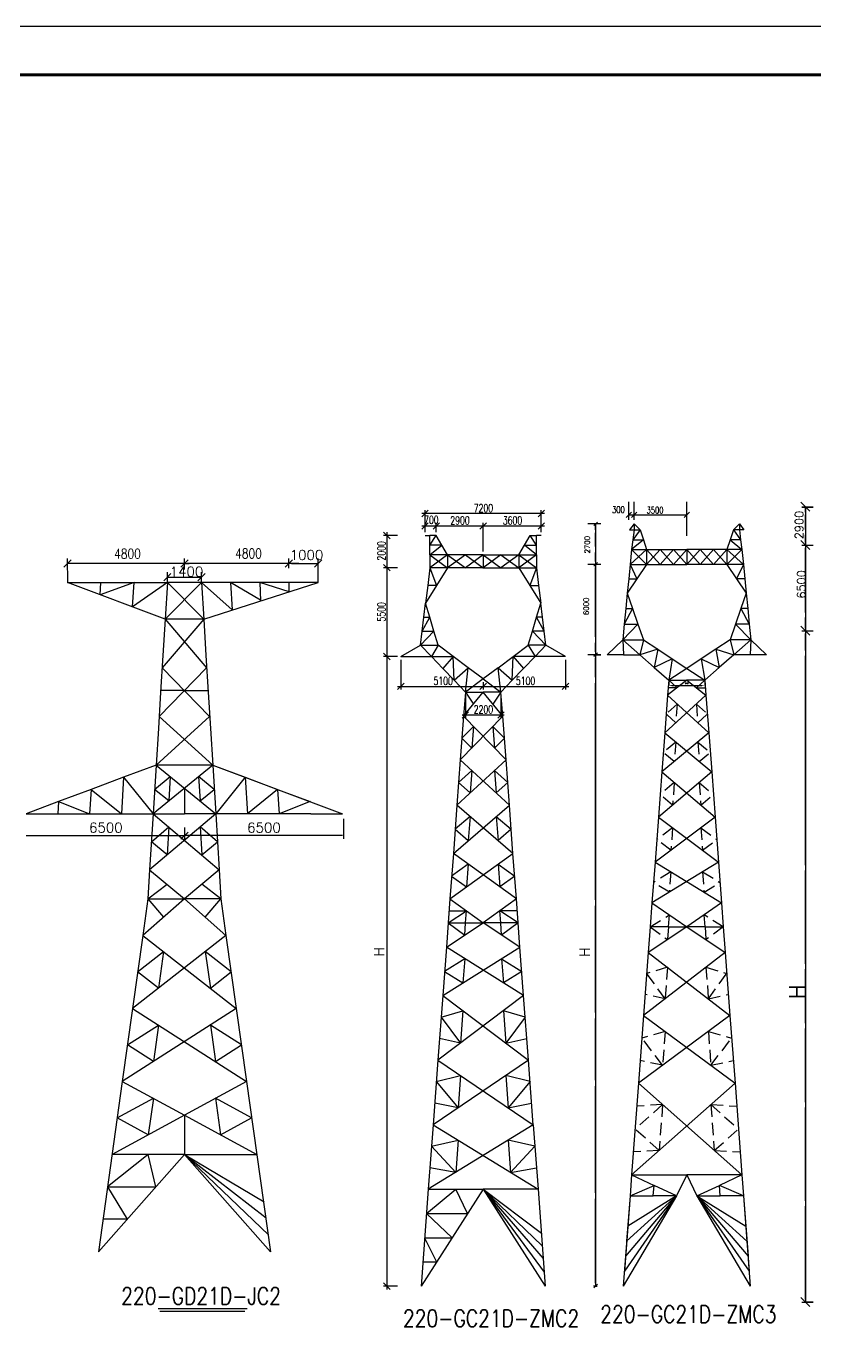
# Model space of a CAD drawing. Header units: millimetres. Extents: x -25344 to 5907, y -19679 to 18215.
# Drawn here: x 3941.8 to 4102.9, y 1074.7 to 1340.6 of the extents above; entities that cross this region are included whole.
import ezdxf

# ---------------------------------------------------------------- set-up
doc = ezdxf.new("R2010")
doc.units = ezdxf.units.MM
doc.linetypes.add('DASHED', pattern=[7, 5, -2])
doc.linetypes.add('DASHED2', pattern=[7.5, 2.5, -1.25, 2.5, -1.25])
for name, color, linetype, lineweight in [('受力材原始杆件', 1, 'Continuous', 25), ('受力材杆件', 7, 'Continuous', 25), ('辅助材原始杆件', 163, 'DASHED2', 25)]:
    doc.layers.add(name, color=color, linetype=linetype, lineweight=lineweight)
for name, color, linetype in [('受力材层', 7, 'Continuous'), ('基本图元层', 7, 'Continuous'), ('标注', 7, 'Continuous'), ('辅助材层', 7, 'Continuous')]:
    doc.layers.add(name, color=color, linetype=linetype)
doc.styles.get("Standard").update_dxf_attribs({"font": 'txt', "bigfont": 'gbcbig.shx'})
doc.styles.add('TBWZ', font='txt.shx', dxfattribs={"width": 0.7, "bigfont": 'hztxt.shx'})

msp = doc.modelspace()

# ---------------------------------------------------------------- linework, layer by layer
at = {"color": 0}
for p, q in [((3811.02, 1340.63), (4405.02, 1340.63)), ((4100.02, 1243.29), (4101.87, 1241.44)), ((4101, 1242.3), (4100.23, 1242.3)), ((4100.23, 1242.3), (4102.58, 1242.3)), ((4100.24, 1242.31), (4102.59, 1242.31)), ((4101, 1242.3), (4101, 1079.77)), ((4058.5, 1239.23), (4057.75, 1238.51)), ((4064.91, 1240.74), (4076.74, 1240.74)), ((4059.16, 1238.85), (4056.56, 1238.85)), ((4058.42, 1238.85), (4057.69, 1238.85)), ((4058.1, 1238.85), (4058.1, 1083.05)), ((4100.02, 1235.48), (4101.86, 1233.63)), ((4100.23, 1234.5), (4102.58, 1234.5)), ((4100.23, 1234.5), (4102.58, 1234.5)), ((4059.16, 1230.57), (4056.56, 1230.57)), ((4058.5, 1230.94), (4057.75, 1230.23)), ((4100.03, 1217.99), (4101.87, 1216.14)), ((4100.23, 1217.01), (4102.58, 1217.01)), ((4100.24, 1217.01), (4102.59, 1217.01)), ((4063.66, 1215.19), (4060.47, 1212.12)), ((4059.16, 1212.1), (4056.56, 1212.1)), ((4058.42, 1212.1), (4057.68, 1212.1)), ((4057.68, 1212.1), (4059.16, 1212.1)), ((4058.42, 1212.1), (4057.68, 1212.1)), ((4058.5, 1212.48), (4057.74, 1211.77)), ((4058.42, 1083.05), (4057.68, 1083.05)), ((4058.5, 1083.43), (4057.74, 1082.71)), ((4058.1, 1083.05), (4058.5, 1083.43)), ((4058.1, 1083.05), (4058.42, 1083.05)), ((4100.02, 1080.75), (4101.86, 1078.9)), ((4100.23, 1079.77), (4102.58, 1079.77))]:
    msp.add_line(p, q, dxfattribs=at)
at = {"color": 0, "linetype": 'ByBlock'}
for p, q in [((4023.93, 1241.64), (4022.61, 1240.32)), ((4046.37, 1240.32), (4047.69, 1241.64)), ((4065.45, 1241.29), (4064.37, 1240.2)), ((4066.54, 1241.29), (4065.46, 1240.2)), ((4077.29, 1241.29), (4076.2, 1240.2)), ((4016.13, 1235.84), (4014.81, 1237.16)), ((4023.93, 1239.1), (4022.61, 1237.78)), ((4026.24, 1239.1), (4024.92, 1237.78)), ((4024.92, 1237.78), (4026.24, 1239.1)), ((4035.81, 1239.1), (4034.49, 1237.78)), ((4034.49, 1237.78), (4035.81, 1239.1)), ((4046.37, 1237.78), (4047.69, 1239.1)), ((3949.5, 1230.03), (3950.99, 1231.53)), ((3973.36, 1230.03), (3974.85, 1231.53)), ((3994.73, 1230.04), (3996.22, 1231.53)), ((4000.69, 1230.03), (4002.19, 1231.53)), ((3971.37, 1228.72), (3969.88, 1227.23)), ((3976.84, 1227.23), (3978.34, 1228.72)), ((4016.13, 1229.24), (4014.81, 1230.56)), ((4014.81, 1230.56), (4016.13, 1229.24)), ((4016.13, 1211.09), (4014.81, 1212.41)), ((4014.81, 1212.41), (4016.13, 1211.09)), ((4018.98, 1206.31), (4017.66, 1204.99)), ((4034.49, 1204.99), (4035.81, 1206.31)), ((4035.81, 1206.31), (4034.49, 1204.99)), ((4051.32, 1204.99), (4052.64, 1206.31)), ((4032.18, 1200.47), (4030.86, 1199.15)), ((4038.12, 1199.15), (4039.44, 1200.47)), ((3973.36, 1174.39), (3974.85, 1175.88)), ((4014.81, 1083.71), (4016.13, 1082.39))]:
    msp.add_line(p, q, dxfattribs=at)
at = {"color": 0, "lineweight": 25}
msp.add_line((4006.6, 1178.6), (4006.6, 1174.51), dxfattribs=at)
at = {"color": 0, "linetype": 'ByBlock', "lineweight": 25}
msp.add_line((4101.33, 1079.43), (4100.45, 1080.32), dxfattribs=at)
at = {"color": 0, "const_width": 0.6}
msp.add_lwpolyline([(3836.02, 1330.63), (4395.02, 1330.63)], dxfattribs=at)
at = {"layer": '受力材原始杆件', "color": 0}
for p, q in [((4086.27, 1237.62), (4085.6, 1235.63)), ((4087.49, 1238.85), (4086.27, 1237.62)), ((4087.49, 1237.62), (4086.27, 1237.62)), ((4086.27, 1237.62), (4087.75, 1235.63)), ((4087.49, 1238.85), (4088.42, 1237.62)), ((4087.49, 1238.85), (4087.49, 1237.62)), ((4088.42, 1237.62), (4087.49, 1237.62)), ((4087.49, 1237.62), (4087.75, 1235.63)), ((4085.6, 1235.63), (4084.93, 1233.63)), ((4087.75, 1235.63), (4085.6, 1235.63)), ((4085.6, 1235.63), (4088.01, 1233.63)), ((4087.75, 1235.63), (4088.01, 1233.63)), ((4079.47, 1233.63), (4076.74, 1233.63)), ((4076.74, 1233.63), (4079.47, 1230.55)), ((4079.47, 1233.63), (4076.74, 1230.55)), ((4076.74, 1233.63), (4076.74, 1230.55)), ((4082.2, 1233.63), (4079.47, 1233.63)), ((4079.47, 1233.63), (4082.2, 1230.55)), ((4082.2, 1233.63), (4079.47, 1230.55)), ((4084.93, 1233.63), (4082.2, 1233.63)), ((4082.2, 1233.63), (4084.93, 1230.55)), ((4084.93, 1233.63), (4082.2, 1230.55)), ((4088.01, 1233.63), (4084.93, 1233.63)), ((4084.93, 1233.63), (4088.32, 1230.55)), ((4088.01, 1233.63), (4084.93, 1230.55)), ((4084.93, 1233.63), (4084.93, 1230.55)), ((4088.01, 1233.63), (4088.32, 1230.55)), ((4079.47, 1230.55), (4076.74, 1230.55)), ((4082.2, 1230.55), (4079.47, 1230.55)), ((4084.93, 1230.55), (4082.2, 1230.55)), ((4088.32, 1230.55), (4084.93, 1230.55)), ((4084.93, 1230.55), (4086.91, 1227.64)), ((4088.32, 1230.55), (4086.91, 1227.64)), ((4088.32, 1230.55), (4088.6, 1227.64)), ((4088.6, 1227.64), (4086.91, 1227.64)), ((4086.91, 1227.64), (4088.88, 1224.72)), ((4088.6, 1227.64), (4088.88, 1224.72)), ((4088.88, 1224.72), (4087.79, 1221.54)), ((4088.88, 1224.72), (4089.19, 1221.54)), ((4087.79, 1221.54), (4086.7, 1218.37)), ((4089.19, 1221.54), (4087.79, 1221.54)), ((4087.79, 1221.54), (4089.5, 1218.37)), ((4089.19, 1221.54), (4089.5, 1218.37)), ((4086.7, 1218.37), (4085.61, 1215.19)), ((4089.5, 1218.37), (4086.7, 1218.37)), ((4086.7, 1218.37), (4089.81, 1215.19)), ((4089.5, 1218.37), (4089.81, 1215.19)), ((4082.65, 1213.24), (4079.7, 1211.28)), ((4085.61, 1215.19), (4082.65, 1213.24)), ((4082.65, 1213.24), (4086.34, 1212.12)), ((4082.65, 1213.24), (4083.38, 1209.51)), ((4089.81, 1215.19), (4085.61, 1215.19)), ((4085.61, 1215.19), (4086.34, 1212.12)), ((4089.81, 1215.19), (4086.34, 1212.12)), ((4089.81, 1215.19), (4089.68, 1212.12)), ((4089.81, 1215.19), (4093.03, 1212.12)), ((4063.82, 1212.12), (4060.47, 1212.12)), ((4079.7, 1211.28), (4076.74, 1209.33)), ((4079.7, 1211.28), (4083.38, 1209.51)), ((4079.7, 1211.28), (4080.43, 1206.89)), ((4086.34, 1212.12), (4083.38, 1209.51)), ((4089.68, 1212.12), (4086.34, 1212.12)), ((4093.03, 1212.12), (4089.68, 1212.12)), ((4076.74, 1209.33), (4080.43, 1206.89)), ((4083.38, 1209.51), (4080.43, 1206.89)), ((4080.43, 1206.89), (4076.74, 1206.89)), ((4076.74, 1206.89), (4080.66, 1203.82)), ((4080.43, 1206.89), (4080.66, 1203.82)), ((4072.82, 1203.82), (4081.23, 1196.14)), ((4080.66, 1203.82), (4081.23, 1196.14)), ((4072.24, 1196.14), (4081.83, 1188.15)), ((4081.23, 1196.14), (4081.83, 1188.15)), ((4071.65, 1188.15), (4082.52, 1178.93)), ((4081.83, 1188.15), (4082.52, 1178.93)), ((4070.95, 1178.93), (4083.22, 1169.71)), ((4082.52, 1178.93), (4083.22, 1169.71)), ((4070.26, 1169.71), (4083.84, 1161.41)), ((4083.22, 1169.71), (4083.84, 1161.41)), ((4083.84, 1161.41), (4076.74, 1156.5)), ((4083.84, 1161.41), (4084.21, 1156.5)), ((4073.01, 1156.5), (4069.27, 1156.5)), ((4073.01, 1156.5), (4076.74, 1156.5)), ((4076.74, 1156.5), (4084.6, 1151.27)), ((4084.21, 1156.5), (4084.6, 1151.27)), ((4084.6, 1151.27), (4067.91, 1138.37)), ((4084.6, 1151.27), (4085.57, 1138.37)), ((4085.57, 1138.37), (4066.87, 1124.54)), ((4085.57, 1138.37), (4086.6, 1124.54)), ((4086.6, 1124.54), (4065.47, 1105.79)), ((4086.6, 1124.54), (4088.01, 1105.79)), ((4082.37, 1105.79), (4076.74, 1105.79)), ((4076.74, 1105.79), (4078.81, 1101.49)), ((4078.81, 1101.49), (4083.41, 1103.64)), ((4088.01, 1105.79), (4082.37, 1105.79)), ((4088.01, 1105.79), (4083.41, 1103.64)), ((4088.33, 1101.49), (4083.41, 1103.64)), ((4083.57, 1101.49), (4083.41, 1103.64)), ((4088.01, 1105.79), (4088.33, 1101.49)), ((4078.81, 1101.49), (4083.57, 1101.49)), ((4078.81, 1101.49), (4088.79, 1095.34)), ((4078.81, 1101.49), (4089.02, 1092.27)), ((4078.81, 1101.49), (4089.26, 1089.2)), ((4078.81, 1101.49), (4089.49, 1086.13)), ((4078.81, 1101.49), (4089.72, 1083.05)), ((4088.33, 1101.49), (4083.57, 1101.49)), ((4088.33, 1101.49), (4088.79, 1095.34)), ((4088.33, 1101.49), (4089.02, 1092.27)), ((4088.33, 1101.49), (4089.26, 1089.2)), ((4088.33, 1101.49), (4089.49, 1086.13)), ((4088.33, 1101.49), (4089.72, 1083.05))]:
    msp.add_line(p, q, dxfattribs=at)
at = {"layer": '受力材层', "color": 0, "lineweight": 25}
for p, q in [((4023.27, 1236.5), (4024.26, 1236.5)), ((4024.26, 1234.52), (4024.26, 1236.5)), ((4024.26, 1234.52), (4025.58, 1236.5)), ((4025.58, 1236.5), (4024.26, 1236.5)), ((4024.26, 1232.54), (4024.26, 1234.52)), ((4024.26, 1232.54), (4026.73, 1234.52)), ((4026.73, 1234.52), (4024.26, 1234.52)), ((4026.73, 1234.52), (4025.58, 1236.5)), ((4027.89, 1232.54), (4026.73, 1234.52)), ((4042.41, 1232.54), (4043.56, 1234.52)), ((4043.56, 1234.52), (4044.72, 1236.5)), ((4046.04, 1232.54), (4043.56, 1234.52)), ((4043.56, 1234.52), (4046.04, 1234.52)), ((4046.04, 1234.52), (4044.72, 1236.5)), ((4044.72, 1236.5), (4046.04, 1236.5)), ((4046.04, 1234.52), (4046.04, 1236.5)), ((4047.03, 1236.5), (4046.04, 1236.5)), ((4046.04, 1232.54), (4046.04, 1234.52)), ((3950.27, 1226.88), (3950.25, 1231.78)), ((3974.11, 1229.74), (3974.11, 1231.78)), ((3974.11, 1229.57), (3974.11, 1231.78)), ((3995.48, 1229.8), (3995.48, 1231.78)), ((4001.47, 1226.88), (4001.44, 1231.78)), ((4024.26, 1232.54), (4024.26, 1229.9)), ((4027.89, 1232.54), (4024.26, 1232.54)), ((4027.89, 1232.54), (4024.26, 1229.9)), ((4024.26, 1232.54), (4027.89, 1229.9)), ((4027.89, 1232.54), (4027.89, 1229.9)), ((4031.52, 1232.54), (4027.89, 1232.54)), ((4031.52, 1232.54), (4027.89, 1229.9)), ((4027.89, 1232.54), (4031.52, 1229.9)), ((4035.15, 1232.54), (4031.52, 1232.54)), ((4035.15, 1232.54), (4031.52, 1229.9)), ((4031.52, 1232.54), (4035.15, 1229.9)), ((4035.15, 1232.54), (4038.78, 1232.54)), ((4035.15, 1232.54), (4035.15, 1229.9)), ((4035.15, 1232.54), (4038.78, 1229.9)), ((4038.78, 1232.54), (4035.15, 1229.9)), ((4038.78, 1232.54), (4042.41, 1232.54)), ((4038.78, 1232.54), (4042.41, 1229.9)), ((4042.41, 1232.54), (4038.78, 1229.9)), ((4042.41, 1232.54), (4042.41, 1229.9)), ((4042.41, 1232.54), (4046.04, 1232.54)), ((4042.41, 1232.54), (4046.04, 1229.9)), ((4046.04, 1232.54), (4042.41, 1229.9)), ((4046.04, 1232.54), (4046.04, 1229.9)), ((3973.61, 1230.78), (3950.23, 1230.78)), ((3970.63, 1226.81), (3970.63, 1228.97)), ((3974.11, 1230.78), (3973.11, 1230.78)), ((3974.11, 1230.78), (3973.11, 1230.78)), ((3974.11, 1230.78), (3975.1, 1230.78)), ((3974.11, 1230.78), (3975.1, 1230.78)), ((3997.49, 1230.78), (3974.61, 1230.78)), ((3977.59, 1226.88), (3977.59, 1228.97)), ((3995.97, 1230.78), (4001.44, 1230.78)), ((4024.26, 1229.9), (4023.82, 1226.27)), ((4024.26, 1229.9), (4025.64, 1226.27)), ((4027.89, 1229.9), (4024.26, 1229.9)), ((4027.89, 1229.9), (4025.64, 1226.27)), ((4031.52, 1229.9), (4027.89, 1229.9)), ((4035.15, 1229.9), (4031.52, 1229.9)), ((4035.15, 1229.9), (4038.78, 1229.9)), ((4038.78, 1229.9), (4042.41, 1229.9)), ((4042.41, 1229.9), (4044.66, 1226.27)), ((4042.41, 1229.9), (4046.04, 1229.9)), ((4046.04, 1229.9), (4044.66, 1226.27)), ((4046.04, 1229.9), (4046.48, 1226.27)), ((3970.17, 1219.42), (3950.23, 1226.88)), ((3950.23, 1226.88), (3970.63, 1226.88)), ((3956.88, 1224.39), (3957.03, 1226.88)), ((3963.83, 1226.88), (3956.88, 1224.39)), ((3963.52, 1221.9), (3963.83, 1226.88)), ((3970.63, 1226.88), (3963.52, 1221.9)), ((3970.63, 1226.88), (3970.17, 1219.42)), ((3977.59, 1226.88), (3970.17, 1219.42)), ((3970.63, 1227.98), (3977.59, 1227.98)), ((3977.59, 1226.88), (3970.63, 1226.88)), ((3970.63, 1226.88), (3978.05, 1219.42)), ((3983.87, 1221.27), (3977.59, 1226.88)), ((3984.39, 1226.88), (3977.59, 1226.88)), ((3977.59, 1226.88), (3978.05, 1219.42)), ((3978.05, 1219.42), (4001.47, 1226.88)), ((3983.56, 1226.88), (3983.87, 1221.27)), ((3989.68, 1223.29), (3983.56, 1226.88)), ((3991.19, 1226.88), (3984.39, 1226.88)), ((3989.53, 1226.88), (3989.69, 1223.13)), ((3995.5, 1224.98), (3989.53, 1226.88)), ((4001.47, 1226.88), (3991.19, 1226.88)), ((3995.5, 1224.98), (3995.5, 1226.88)), ((3995.5, 1225.22), (3995.5, 1226.88)), ((4025.64, 1226.27), (4023.39, 1222.64)), ((4023.82, 1226.27), (4023.39, 1222.64)), ((4025.64, 1226.27), (4023.82, 1226.27)), ((4044.66, 1226.27), (4046.48, 1226.27)), ((4044.66, 1226.27), (4046.91, 1222.64)), ((4046.48, 1226.27), (4046.91, 1222.64)), ((4023.04, 1219.78), (4023.39, 1222.64)), ((4024.24, 1219.78), (4023.39, 1222.64)), ((4046.06, 1219.78), (4046.91, 1222.64)), ((4047.26, 1219.78), (4046.91, 1222.64)), ((3978.05, 1219.42), (3969.55, 1209.47)), ((3970.17, 1219.42), (3969.71, 1211.95)), ((3978.05, 1219.42), (3970.17, 1219.42)), ((3970.17, 1219.42), (3978.66, 1209.47)), ((3978.05, 1219.42), (3978.51, 1211.95)), ((4022.69, 1216.92), (4023.04, 1219.78)), ((4022.69, 1216.92), (4024.24, 1219.78)), ((4023.04, 1219.78), (4024.24, 1219.78)), ((4025.1, 1216.92), (4024.24, 1219.78)), ((4045.2, 1216.92), (4046.06, 1219.78)), ((4047.61, 1216.92), (4046.06, 1219.78)), ((4047.26, 1219.78), (4046.06, 1219.78)), ((4047.61, 1216.92), (4047.26, 1219.78)), ((4022.35, 1214.06), (4022.69, 1216.92)), ((4022.35, 1214.06), (4025.1, 1216.92)), ((4022.69, 1216.92), (4025.1, 1216.92)), ((4025.96, 1214.06), (4025.1, 1216.92)), ((4044.34, 1214.06), (4045.2, 1216.92)), ((4047.95, 1214.06), (4045.2, 1216.92)), ((4047.61, 1216.92), (4045.2, 1216.92)), ((4047.95, 1214.06), (4047.61, 1216.92)), ((4018.32, 1211.75), (4022.35, 1214.06)), ((4022.35, 1214.06), (4024.56, 1211.75)), ((4022.35, 1214.06), (4025.96, 1214.06)), ((4025.96, 1214.06), (4024.56, 1211.75)), ((4029.05, 1211.75), (4025.96, 1214.06)), ((4041.25, 1211.75), (4044.34, 1214.06)), ((4044.34, 1214.06), (4045.74, 1211.75)), ((4047.95, 1214.06), (4044.34, 1214.06)), ((4047.95, 1214.06), (4045.74, 1211.75)), ((4051.98, 1211.75), (4047.95, 1214.06)), ((4018.32, 1211.75), (4021.44, 1211.75)), ((4021.44, 1211.75), (4024.56, 1211.75)), ((4026.88, 1209.33), (4024.56, 1211.75)), ((4024.56, 1211.75), (4029.05, 1211.75)), ((4029.05, 1211.75), (4026.88, 1209.33)), ((4032.1, 1209.47), (4029.05, 1211.75)), ((4029.2, 1206.91), (4029.05, 1211.75)), ((4038.2, 1209.47), (4041.25, 1211.75)), ((4041.1, 1206.91), (4041.25, 1211.75)), ((4041.25, 1211.75), (4043.42, 1209.33)), ((4045.74, 1211.75), (4041.25, 1211.75)), ((4043.42, 1209.33), (4045.74, 1211.75)), ((4048.86, 1211.75), (4045.74, 1211.75)), ((4051.98, 1211.75), (4048.86, 1211.75)), ((4029.2, 1206.91), (4026.88, 1209.33)), ((4029.2, 1206.91), (4032.1, 1209.47)), ((4031.52, 1204.49), (4032.1, 1209.47)), ((4035.15, 1207.2), (4032.1, 1209.47)), ((4038.2, 1209.47), (4035.15, 1207.2)), ((4038.78, 1204.49), (4038.2, 1209.47)), ((4038.2, 1209.47), (4041.1, 1206.91)), ((4041.1, 1206.91), (4043.42, 1209.33)), ((4031.52, 1204.49), (4029.2, 1206.91)), ((4035.15, 1207.2), (4031.52, 1204.49)), ((4035.15, 1207.2), (4038.78, 1204.49)), ((4038.78, 1204.49), (4041.1, 1206.91)), ((3969.25, 1204.49), (3968.79, 1197.03)), ((3978.97, 1204.49), (3979.43, 1197.03)), ((4031.52, 1204.49), (4031.15, 1199.54)), ((4031.15, 1199.54), (4035.15, 1204.49)), ((4031.52, 1204.49), (4035.15, 1204.49)), ((4038.78, 1204.49), (4035.15, 1204.49)), ((4039.15, 1199.54), (4035.15, 1204.49)), ((4039.15, 1199.54), (4038.78, 1204.49)), ((3979.27, 1199.52), (3968.33, 1189.57)), ((3968.94, 1199.52), (3979.89, 1189.57)), ((4031.15, 1199.54), (4030.48, 1190.63)), ((4030.48, 1190.63), (4039.15, 1199.54)), ((4039.82, 1190.63), (4031.15, 1199.54)), ((4039.82, 1190.63), (4039.15, 1199.54)), ((3968.79, 1197.03), (3968.33, 1189.57)), ((3979.43, 1197.03), (3979.89, 1189.57)), ((3968.33, 1189.57), (3961.69, 1187.08)), ((3968.33, 1189.57), (3967.72, 1179.62)), ((3979.89, 1189.57), (3967.72, 1179.62)), ((3979.89, 1189.57), (3968.33, 1189.57)), ((3968.33, 1189.57), (3980.5, 1179.62)), ((3979.89, 1189.57), (3980.5, 1179.62)), ((3979.89, 1189.57), (3986.52, 1187.08)), ((4030.48, 1190.63), (4029.79, 1181.39)), ((4029.79, 1181.39), (4039.82, 1190.63)), ((4040.51, 1181.39), (4030.48, 1190.63)), ((4040.51, 1181.39), (4039.82, 1190.63)), ((3961.69, 1187.08), (3955.05, 1184.6)), ((3961.69, 1187.08), (3961.23, 1179.62)), ((3961.69, 1187.08), (3967.72, 1179.62)), ((3968.02, 1184.6), (3971.22, 1187.21)), ((3971.22, 1187.21), (3970.91, 1182.24)), ((3977, 1187.21), (3977.3, 1182.24)), ((3980.19, 1184.6), (3977, 1187.21)), ((3986.52, 1187.08), (3980.5, 1179.62)), ((3986.52, 1187.08), (3993.16, 1184.6)), ((3986.52, 1187.08), (3986.98, 1179.62)), ((3955.05, 1184.6), (3948.42, 1182.11)), ((3955.05, 1184.6), (3954.75, 1179.62)), ((3955.05, 1184.6), (3961.23, 1179.62)), ((3970.91, 1182.24), (3968.02, 1184.6)), ((3974.11, 1184.85), (3974.11, 1179.62)), ((3977.3, 1182.24), (3980.19, 1184.6)), ((3993.16, 1184.6), (3986.98, 1179.62)), ((3993.16, 1184.6), (3993.47, 1179.62)), ((3993.16, 1184.6), (3999.8, 1182.11)), ((3948.42, 1182.11), (3941.78, 1179.62)), ((3948.42, 1182.11), (3948.26, 1179.62)), ((3948.42, 1182.11), (3954.75, 1179.62)), ((3999.8, 1182.11), (3993.47, 1179.62)), ((4029.79, 1181.39), (4029.06, 1171.49)), ((4029.06, 1171.49), (4040.51, 1181.39)), ((4041.24, 1171.49), (4029.79, 1181.39)), ((4041.24, 1171.49), (4040.51, 1181.39)), ((3941.78, 1179.62), (3948.26, 1179.62)), ((3944.26, 1179.62), (3948.26, 1179.62)), ((3948.26, 1179.62), (3954.75, 1179.62)), ((3954.75, 1179.62), (3961.23, 1179.62)), ((3961.23, 1179.62), (3967.72, 1179.62)), ((3967.72, 1179.62), (3967.01, 1168.18)), ((3980.5, 1179.62), (3967.01, 1168.18)), ((3967.72, 1179.62), (3974.11, 1179.62)), ((3967.72, 1179.62), (3981.2, 1168.18)), ((3980.5, 1179.62), (3974.11, 1179.62)), ((3980.5, 1179.62), (3981.2, 1168.18)), ((3986.98, 1179.62), (3980.5, 1179.62)), ((3993.47, 1179.62), (3986.98, 1179.62)), ((3999.95, 1179.62), (3993.47, 1179.62)), ((3967.37, 1173.9), (3970.91, 1176.91)), ((3970.91, 1176.91), (3970.56, 1171.19)), ((3974.14, 1176.82), (3974.14, 1174.14)), ((3977.3, 1176.91), (3977.66, 1171.19)), ((3980.85, 1173.9), (3977.3, 1176.91)), ((3941.78, 1175.14), (3974.14, 1175.14)), ((3970.56, 1171.19), (3967.37, 1173.9)), ((4006.44, 1175.14), (3974.11, 1175.14)), ((3977.66, 1171.19), (3980.85, 1173.9)), ((4029.06, 1171.49), (4028.37, 1162.25)), ((4028.37, 1162.25), (4041.24, 1171.49)), ((4041.93, 1162.25), (4029.06, 1171.49)), ((4041.93, 1162.25), (4041.24, 1171.49)), ((3967.01, 1168.18), (3966.65, 1162.21)), ((3967.01, 1168.18), (3974.11, 1162.21)), ((3981.2, 1168.18), (3974.11, 1162.21)), ((3981.2, 1168.18), (3981.57, 1162.21)), ((3966.65, 1162.21), (3970.56, 1165.2)), ((3981.57, 1162.21), (3977.66, 1165.2)), ((3966.65, 1162.21), (3965.6, 1154.75)), ((3974.11, 1162.21), (3965.6, 1154.75)), ((3966.65, 1162.21), (3974.11, 1162.21)), ((3966.65, 1162.21), (3969.86, 1158.48)), ((3966.65, 1162.21), (3974.11, 1162.21)), ((3981.57, 1162.21), (3974.11, 1162.21)), ((3981.57, 1162.21), (3974.11, 1162.21)), ((3974.11, 1162.21), (3982.61, 1154.75)), ((3978.36, 1158.48), (3981.57, 1162.21)), ((3981.57, 1162.21), (3982.61, 1154.75)), ((4028.37, 1162.25), (4028, 1157.3)), ((4028.37, 1162.25), (4035.15, 1157.3)), ((4041.93, 1162.25), (4035.15, 1157.3)), ((4042.3, 1157.3), (4041.93, 1162.25)), ((4028, 1157.3), (4027.63, 1152.35)), ((4027.63, 1152.35), (4035.15, 1157.3)), ((4028, 1157.3), (4035.15, 1157.3)), ((4042.3, 1157.3), (4035.15, 1157.3)), ((4042.67, 1152.35), (4035.15, 1157.3)), ((4042.67, 1152.35), (4042.3, 1157.3)), ((3965.6, 1154.75), (3963.51, 1139.83)), ((3982.61, 1154.75), (3963.51, 1139.83)), ((3965.6, 1154.75), (3984.7, 1139.83)), ((3982.61, 1154.75), (3984.7, 1139.83)), ((4027.63, 1152.35), (4026.89, 1142.45)), ((4026.89, 1142.45), (4042.67, 1152.35)), ((4043.41, 1142.45), (4027.63, 1152.35)), ((4043.41, 1142.45), (4042.67, 1152.35)), ((3964.56, 1147.29), (3969.86, 1151.43)), ((3969.86, 1151.43), (3968.81, 1143.97)), ((3983.66, 1147.29), (3978.36, 1151.43)), ((3978.36, 1151.43), (3979.41, 1143.97)), ((3968.81, 1143.97), (3964.56, 1147.29)), ((3979.41, 1143.97), (3983.66, 1147.29)), ((4026.89, 1142.45), (4025.9, 1129.25)), ((4043.41, 1142.45), (4025.9, 1129.25)), ((4026.89, 1142.45), (4044.4, 1129.25)), ((4044.4, 1129.25), (4043.41, 1142.45)), ((3963.51, 1139.83), (3961.42, 1124.91)), ((3984.7, 1139.83), (3961.42, 1124.91)), ((3963.51, 1139.83), (3986.79, 1124.91)), ((3984.7, 1139.83), (3986.79, 1124.91)), ((3962.47, 1132.37), (3968.81, 1136.43)), ((3968.81, 1136.43), (3967.77, 1128.97)), ((3979.41, 1136.43), (3980.45, 1128.97)), ((3985.75, 1132.37), (3979.41, 1136.43)), ((3967.77, 1128.97), (3962.47, 1132.37)), ((3980.45, 1128.97), (3985.75, 1132.37)), ((4025.9, 1129.25), (4024.92, 1116.05)), ((4044.4, 1129.25), (4024.92, 1116.05)), ((4025.9, 1129.25), (4045.38, 1116.05)), ((4045.38, 1116.05), (4044.4, 1129.25)), ((3961.42, 1124.91), (3956.55, 1090.09)), ((3961.42, 1124.91), (3974.11, 1118.01)), ((3986.79, 1124.91), (3974.11, 1118.01)), ((3986.79, 1124.91), (3991.67, 1090.09)), ((3960.38, 1117.45), (3967.77, 1121.46)), ((3967.77, 1121.46), (3966.72, 1114)), ((3980.45, 1121.46), (3981.49, 1114)), ((3987.84, 1117.45), (3980.45, 1121.46)), ((3974.11, 1118.01), (3959.34, 1109.99)), ((3966.72, 1114), (3960.38, 1117.45)), ((3974.11, 1118.01), (3988.88, 1109.99)), ((3974.11, 1118.01), (3974.11, 1109.99)), ((3981.49, 1114), (3987.84, 1117.45)), ((4024.92, 1116.05), (4023.93, 1102.85)), ((4045.38, 1116.05), (4023.93, 1102.85)), ((4024.92, 1116.05), (4046.37, 1102.85)), ((4045.38, 1116.05), (4046.37, 1102.85)), ((3956.55, 1090.09), (3974.11, 1109.99)), ((3966.72, 1109.99), (3958.41, 1103.35)), ((3974.11, 1109.99), (3959.34, 1109.99)), ((3968.26, 1103.35), (3966.72, 1109.99)), ((3974.11, 1109.99), (3991.67, 1090.09)), ((3974.11, 1109.99), (3988.88, 1109.99)), ((3974.11, 1109.99), (3991.67, 1090.09)), ((3974.11, 1109.99), (3991.26, 1093.52)), ((3974.11, 1109.99), (3990.83, 1097.03)), ((3974.11, 1109.99), (3990.44, 1100.31)), ((3958.41, 1103.35), (3962.4, 1096.72)), ((3958.41, 1103.35), (3968.26, 1103.35)), ((4023.93, 1102.85), (4022.45, 1083.05)), ((4035.15, 1102.85), (4022.45, 1083.05)), ((4023.93, 1102.85), (4029.54, 1102.85)), ((4029.54, 1102.85), (4035.15, 1102.85)), ((4040.76, 1102.85), (4035.15, 1102.85)), ((4035.15, 1102.85), (4047.84, 1083.05)), ((4035.15, 1102.85), (4047.63, 1085.91)), ((4035.15, 1102.85), (4047.43, 1088.68)), ((4035.15, 1102.85), (4047.23, 1091.31)), ((4035.15, 1102.85), (4047.04, 1093.88)), ((4046.37, 1102.85), (4040.76, 1102.85)), ((4046.37, 1102.85), (4047.84, 1083.05)), ((3962.4, 1096.72), (3957.48, 1096.72))]:
    msp.add_line(p, q, dxfattribs=at)
at = {"layer": '受力材杆件', "color": 0}
for p, q in [((4065.98, 1238.85), (4065.06, 1237.62)), ((4065.06, 1237.62), (4065.98, 1237.62)), ((4065.98, 1237.62), (4065.72, 1235.63)), ((4067.21, 1237.62), (4065.72, 1235.63)), ((4065.98, 1238.85), (4065.98, 1237.62)), ((4065.98, 1238.85), (4067.21, 1237.62)), ((4065.98, 1237.62), (4067.21, 1237.62)), ((4067.21, 1237.62), (4067.88, 1235.63)), ((4065.72, 1235.63), (4065.46, 1233.63)), ((4067.88, 1235.63), (4065.46, 1233.63)), ((4065.72, 1235.63), (4067.88, 1235.63)), ((4067.88, 1235.63), (4068.54, 1233.63)), ((4065.46, 1233.63), (4065.16, 1230.55)), ((4068.54, 1233.63), (4065.16, 1230.55)), ((4065.46, 1233.63), (4068.54, 1233.63)), ((4065.46, 1233.63), (4068.54, 1230.55)), ((4068.54, 1233.63), (4071.28, 1233.63)), ((4068.54, 1233.63), (4068.54, 1230.55)), ((4071.28, 1233.63), (4068.54, 1230.55)), ((4068.54, 1233.63), (4071.28, 1230.55)), ((4071.28, 1233.63), (4074.01, 1233.63)), ((4074.01, 1233.63), (4071.28, 1230.55)), ((4071.28, 1233.63), (4074.01, 1230.55)), ((4074.01, 1233.63), (4076.74, 1233.63)), ((4076.74, 1233.63), (4074.01, 1230.55)), ((4074.01, 1233.63), (4076.74, 1230.55)), ((4065.16, 1230.55), (4064.88, 1227.64)), ((4065.16, 1230.55), (4068.54, 1230.55)), ((4065.16, 1230.55), (4066.57, 1227.64)), ((4068.54, 1230.55), (4066.57, 1227.64)), ((4068.54, 1230.55), (4071.28, 1230.55)), ((4071.28, 1230.55), (4074.01, 1230.55)), ((4074.01, 1230.55), (4076.74, 1230.55)), ((4064.88, 1227.64), (4064.59, 1224.72)), ((4066.57, 1227.64), (4064.59, 1224.72)), ((4064.88, 1227.64), (4066.57, 1227.64)), ((4064.59, 1224.72), (4064.28, 1221.54)), ((4064.59, 1224.72), (4065.69, 1221.54)), ((4064.28, 1221.54), (4063.97, 1218.37)), ((4065.69, 1221.54), (4063.97, 1218.37)), ((4064.28, 1221.54), (4065.69, 1221.54)), ((4065.69, 1221.54), (4066.78, 1218.37)), ((4063.97, 1218.37), (4063.66, 1215.19)), ((4066.78, 1218.37), (4063.66, 1215.19)), ((4063.97, 1218.37), (4066.78, 1218.37)), ((4066.78, 1218.37), (4067.87, 1215.19)), ((4063.66, 1215.19), (4067.87, 1215.19)), ((4063.66, 1215.19), (4063.8, 1212.12)), ((4063.66, 1215.19), (4067.14, 1212.12)), ((4067.87, 1215.19), (4067.14, 1212.12)), ((4070.83, 1213.24), (4067.14, 1212.12)), ((4067.87, 1215.19), (4070.83, 1213.24)), ((4070.83, 1213.24), (4070.1, 1209.51)), ((4070.83, 1213.24), (4073.78, 1211.28)), ((4063.8, 1212.12), (4067.14, 1212.12)), ((4067.14, 1212.12), (4070.1, 1209.51)), ((4073.78, 1211.28), (4070.1, 1209.51)), ((4073.78, 1211.28), (4073.05, 1206.89)), ((4073.78, 1211.28), (4076.74, 1209.33)), ((4070.1, 1209.51), (4073.05, 1206.89)), ((4076.74, 1209.33), (4073.05, 1206.89)), ((4073.05, 1206.89), (4072.82, 1203.82)), ((4076.74, 1206.89), (4072.82, 1203.82)), ((4073.05, 1206.89), (4076.74, 1206.89)), ((4080.66, 1203.82), (4072.24, 1196.14)), ((4072.82, 1203.82), (4072.24, 1196.14)), ((4081.23, 1196.14), (4071.65, 1188.15)), ((4072.24, 1196.14), (4071.65, 1188.15)), ((4081.83, 1188.15), (4070.95, 1178.93)), ((4071.65, 1188.15), (4070.95, 1178.93)), ((4082.52, 1178.93), (4070.26, 1169.71)), ((4070.95, 1178.93), (4070.26, 1169.71)), ((4083.22, 1169.71), (4069.64, 1161.41)), ((4070.26, 1169.71), (4069.64, 1161.41)), ((4069.64, 1161.41), (4069.27, 1156.5)), ((4069.64, 1161.41), (4076.74, 1156.5)), ((4069.27, 1156.5), (4068.88, 1151.27)), ((4076.74, 1156.5), (4068.88, 1151.27)), ((4080.47, 1156.5), (4076.74, 1156.5)), ((4080.47, 1156.5), (4084.21, 1156.5)), ((4068.88, 1151.27), (4067.91, 1138.37)), ((4068.88, 1151.27), (4085.57, 1138.37)), ((4067.91, 1138.37), (4066.87, 1124.54)), ((4067.91, 1138.37), (4086.6, 1124.54)), ((4066.87, 1124.54), (4065.47, 1105.79)), ((4066.87, 1124.54), (4088.01, 1105.79)), ((4065.47, 1105.79), (4065.15, 1101.49)), ((4065.15, 1101.49), (4070.07, 1103.64)), ((4065.47, 1105.79), (4071.1, 1105.79)), ((4065.47, 1105.79), (4070.07, 1103.64)), ((4069.91, 1101.49), (4070.07, 1103.64)), ((4074.67, 1101.49), (4070.07, 1103.64)), ((4071.1, 1105.79), (4076.74, 1105.79)), ((4076.74, 1105.79), (4074.67, 1101.49)), ((4065.15, 1101.49), (4063.76, 1083.05)), ((4074.67, 1101.49), (4063.76, 1083.05)), ((4065.15, 1101.49), (4063.99, 1086.13)), ((4074.67, 1101.49), (4063.99, 1086.13)), ((4065.15, 1101.49), (4064.22, 1089.2)), ((4074.67, 1101.49), (4064.22, 1089.2)), ((4065.15, 1101.49), (4064.45, 1092.27)), ((4074.67, 1101.49), (4064.45, 1092.27)), ((4065.15, 1101.49), (4064.68, 1095.34)), ((4074.67, 1101.49), (4064.68, 1095.34)), ((4065.15, 1101.49), (4069.91, 1101.49)), ((4074.67, 1101.49), (4069.91, 1101.49))]:
    msp.add_line(p, q, dxfattribs=at)
at = {"layer": '基本图元层', "color": 0}
for p, q in [((3969.71, 1211.95), (3969.25, 1204.49)), ((3978.51, 1211.95), (3978.97, 1204.49)), ((3978.66, 1209.47), (3968.94, 1199.52)), ((3969.55, 1209.47), (3979.27, 1199.52)), ((3974.11, 1204.81), (3969.27, 1204.81)), ((3974.11, 1204.81), (3978.95, 1204.81)), ((3979.89, 1189.57), (4006.44, 1179.62)), ((3999.95, 1179.62), (4006.44, 1179.62))]:
    msp.add_line(p, q, dxfattribs=at)
at = {"layer": '基本图元层', "color": 0, "lineweight": 25}
for p, q in [((3968.77, 1078.46), (3986.95, 1078.46)), ((3969.1, 1077.95), (3986.48, 1077.95))]:
    msp.add_line(p, q, dxfattribs=at)
at = {"layer": '标注', "color": 0}
for p, q in [((4064.91, 1239.69), (4064.91, 1243.37)), ((4066, 1239.69), (4066, 1243.37)), ((4076.74, 1239.69), (4076.74, 1243.37)), ((4102.58, 1242.3), (4100.98, 1242.3)), ((4101, 1241.23), (4101, 1242.3)), ((4102.58, 1242.3), (4102.06, 1242.3)), ((4047.69, 1240.98), (4022.61, 1240.98)), ((4023.27, 1237.16), (4023.27, 1241.64)), ((4047.03, 1237.16), (4047.03, 1241.64)), ((4066.42, 1240.74), (4069.41, 1240.74)), ((4076.74, 1236.43), (4076.74, 1241.29)), ((4101, 1237.73), (4101, 1240.69)), ((4101, 1240.69), (4101, 1240.15)), ((4015.47, 1237.16), (4015.47, 1229.24)), ((4022.61, 1238.44), (4026.24, 1238.44)), ((4023.27, 1237.16), (4023.27, 1239.1)), ((4024.92, 1238.44), (4035.81, 1238.44)), ((4025.58, 1237.16), (4025.58, 1239.1)), ((4025.58, 1237.16), (4025.58, 1239.1)), ((4034.49, 1238.44), (4047.69, 1238.44)), ((4035.15, 1233.2), (4035.15, 1239.1)), ((4035.15, 1233.2), (4035.15, 1239.1)), ((4047.03, 1237.16), (4047.03, 1239.1)), ((4058.1, 1237.62), (4058.1, 1238.85)), ((4058.1, 1234.24), (4058.1, 1237.01)), ((4058.1, 1237.01), (4058.1, 1236.39)), ((4101, 1235.04), (4101, 1236.65)), ((4017.66, 1236.5), (4014.81, 1236.5)), ((4101, 1220.78), (4101, 1233.96)), ((4058.1, 1231.17), (4058.1, 1233.01)), ((4017.66, 1229.9), (4014.81, 1229.9)), ((4017.66, 1229.9), (4014.81, 1229.9)), ((4015.47, 1230.56), (4015.47, 1211.09)), ((4058.1, 1215.8), (4058.1, 1229.94)), ((4101, 1217.55), (4101, 1219.7)), ((4101, 1212.97), (4101, 1216.47)), ((4058.1, 1212.73), (4058.1, 1214.58)), ((4017.66, 1211.75), (4014.81, 1211.75)), ((4017.66, 1211.75), (4014.81, 1211.75)), ((4015.47, 1212.41), (4015.47, 1203.83)), ((4018.32, 1211.09), (4018.32, 1204.99)), ((4051.98, 1211.09), (4051.98, 1204.99)), ((4058.1, 1207.51), (4058.1, 1211.5)), ((4101, 1169.11), (4101, 1211.9)), ((4015.47, 1205.15), (4015.47, 1180.73)), ((4017.66, 1205.65), (4035.81, 1205.65)), ((4034.49, 1205.65), (4052.64, 1205.65)), ((4035.15, 1206.54), (4035.15, 1204.99)), ((4035.15, 1206.54), (4035.15, 1204.99)), ((4058.1, 1162.03), (4058.1, 1206.28)), ((4073.05, 1206.83), (4073.05, 1205.82)), ((4073.67, 1205.85), (4079.81, 1205.85)), ((4080.43, 1206.83), (4080.43, 1205.82)), ((4031.52, 1203.83), (4031.52, 1199.15)), ((4038.78, 1203.83), (4038.78, 1199.15)), ((4030.86, 1199.81), (4039.44, 1199.81)), ((4015.47, 1182.05), (4015.47, 1161.59)), ((4101, 1148.93), (4101, 1168.03)), ((4015.47, 1162.91), (4015.47, 1141.79)), ((4058.1, 1138.98), (4058.1, 1160.8)), ((4101, 1136.82), (4101, 1147.85)), ((4015.47, 1143.11), (4015.47, 1115.39)), ((4058.1, 1125.15), (4058.1, 1137.75)), ((4101, 1120.67), (4101, 1135.74)), ((4058.1, 1102.11), (4058.1, 1123.92)), ((4101, 1100.49), (4101, 1119.6)), ((4015.47, 1116.71), (4015.47, 1102.19)), ((4015.47, 1103.51), (4015.47, 1082.39)), ((4058.1, 1083.67), (4058.1, 1100.88)), ((4101, 1080.31), (4101, 1099.41)), ((4017.66, 1083.05), (4014.81, 1083.05)), ((4102.58, 1079.77), (4100.98, 1079.77)), ((4102.58, 1079.77), (4102.06, 1079.77))]:
    msp.add_line(p, q, dxfattribs=at)
for points in [[(4073.67, 1205.95), (4073.67, 1205.75), (4073.05, 1205.85)], [(4079.81, 1205.75), (4079.81, 1205.95), (4080.43, 1205.85)], [(4058, 1083.67), (4058.2, 1083.67), (4058.1, 1083.05)]]:
    msp.add_solid(points, dxfattribs=at)
at = {"layer": '辅助材原始杆件', "color": 0}
for p, q in [((4074.78, 1205.36), (4072.94, 1205.36)), ((4073.05, 1206.89), (4074.78, 1205.36)), ((4080.43, 1206.89), (4078.7, 1205.36)), ((4078.7, 1205.36), (4080.54, 1205.36)), ((4074.78, 1202.03), (4072.53, 1199.98)), ((4074.78, 1202.03), (4074.49, 1198.19)), ((4078.7, 1202.03), (4078.99, 1198.19)), ((4078.7, 1202.03), (4080.95, 1199.98)), ((4074.49, 1198.19), (4072.53, 1199.98)), ((4078.99, 1198.19), (4080.95, 1199.98)), ((4074.49, 1194.27), (4071.95, 1192.14)), ((4074.49, 1194.27), (4074.19, 1190.27)), ((4078.99, 1194.27), (4079.29, 1190.27)), ((4078.99, 1194.27), (4081.53, 1192.14)), ((4074.19, 1190.27), (4071.95, 1192.14)), ((4079.29, 1190.27), (4081.53, 1192.14)), ((4074.19, 1185.99), (4071.3, 1183.54)), ((4073.85, 1181.38), (4071.3, 1183.54)), ((4074.19, 1185.99), (4073.85, 1181.38)), ((4079.29, 1185.99), (4079.63, 1181.38)), ((4079.29, 1185.99), (4082.18, 1183.54)), ((4079.63, 1181.38), (4082.18, 1183.54)), ((4073.85, 1176.75), (4070.61, 1174.32)), ((4073.85, 1176.75), (4073.5, 1172.15)), ((4079.63, 1176.75), (4079.98, 1172.15)), ((4079.63, 1176.75), (4082.87, 1174.32)), ((4073.5, 1172.15), (4070.61, 1174.32)), ((4079.98, 1172.15), (4082.87, 1174.32)), ((4073.5, 1167.73), (4069.95, 1165.56)), ((4073.5, 1167.73), (4073.19, 1163.58)), ((4079.98, 1167.73), (4080.29, 1163.58)), ((4079.98, 1167.73), (4083.53, 1165.56)), ((4073.19, 1163.58), (4069.95, 1165.56)), ((4080.29, 1163.58), (4083.53, 1165.56)), ((4069.27, 1156.5), (4073.19, 1158.95)), ((4073.01, 1156.5), (4073.19, 1158.95)), ((4080.47, 1156.5), (4080.29, 1158.95)), ((4084.21, 1156.5), (4080.29, 1158.95)), ((4069.27, 1156.5), (4072.81, 1153.88)), ((4073.01, 1156.5), (4072.81, 1153.88)), ((4080.47, 1156.5), (4080.67, 1153.88)), ((4084.21, 1156.5), (4080.67, 1153.88)), ((4072.81, 1148.23), (4068.56, 1146.97)), ((4072.33, 1141.78), (4068.56, 1146.97)), ((4072.81, 1148.23), (4072.33, 1141.78)), ((4080.67, 1148.23), (4081.15, 1141.78)), ((4080.67, 1148.23), (4084.92, 1146.97)), ((4081.15, 1141.78), (4084.92, 1146.97)), ((4072.33, 1141.78), (4068.23, 1142.67)), ((4081.15, 1141.78), (4085.24, 1142.67)), ((4072.33, 1135.1), (4067.57, 1133.76)), ((4071.81, 1128.19), (4067.57, 1133.76)), ((4072.33, 1135.1), (4071.81, 1128.19)), ((4081.15, 1135.1), (4081.67, 1128.19)), ((4081.15, 1135.1), (4085.91, 1133.76)), ((4081.67, 1128.19), (4085.91, 1133.76)), ((4071.81, 1128.19), (4067.22, 1129.15)), ((4081.67, 1128.19), (4086.26, 1129.15)), ((4071.81, 1120.16), (4066.17, 1115.17)), ((4071.81, 1120.16), (4066.52, 1119.85)), ((4071.81, 1120.16), (4071.1, 1110.79)), ((4081.67, 1120.16), (4082.37, 1110.79)), ((4081.67, 1120.16), (4086.96, 1119.85)), ((4081.67, 1120.16), (4087.31, 1115.17)), ((4071.1, 1110.79), (4066.17, 1115.17)), ((4082.37, 1110.79), (4087.31, 1115.17)), ((4071.1, 1110.79), (4065.82, 1110.48)), ((4082.37, 1110.79), (4087.66, 1110.48))]:
    msp.add_line(p, q, dxfattribs=at)
at = {"layer": '辅助材层', "color": 0, "linetype": 'DASHED', "lineweight": 25, "ltscale": 6}
for p, q in [((4031.52, 1204.49), (4033.15, 1202.01)), ((4038.78, 1204.49), (4037.15, 1202.01)), ((4033.15, 1197.48), (4030.82, 1195.08)), ((4033.15, 1197.48), (4032.82, 1193.03)), ((4037.15, 1197.48), (4037.48, 1193.03)), ((4037.15, 1197.48), (4039.48, 1195.08)), ((4030.82, 1195.08), (4032.82, 1193.03)), ((4039.48, 1195.08), (4037.48, 1193.03)), ((4032.82, 1188.48), (4030.14, 1186.01)), ((4032.82, 1188.48), (4032.47, 1183.86)), ((4037.48, 1188.48), (4037.83, 1183.86)), ((4037.48, 1188.48), (4040.16, 1186.01)), ((4030.14, 1186.01), (4032.47, 1183.86)), ((4040.16, 1186.01), (4037.83, 1183.86)), ((4032.47, 1179.07), (4029.42, 1176.44)), ((4032.47, 1179.07), (4032.1, 1174.12)), ((4037.83, 1179.07), (4038.2, 1174.12)), ((4037.83, 1179.07), (4040.87, 1176.44)), ((4029.42, 1176.44), (4032.1, 1174.12)), ((4040.87, 1176.44), (4038.2, 1174.12)), ((4032.1, 1169.3), (4028.71, 1166.87)), ((4032.1, 1169.3), (4031.76, 1164.68)), ((4038.2, 1169.3), (4038.54, 1164.68)), ((4038.2, 1169.3), (4041.59, 1166.87)), ((4028.71, 1166.87), (4031.76, 1164.68)), ((4041.59, 1166.87), (4038.54, 1164.68)), ((4028, 1157.3), (4031.76, 1159.77)), ((4028.18, 1159.77), (4031.76, 1159.77)), ((4031.57, 1157.3), (4031.76, 1159.77)), ((4042.3, 1157.3), (4038.54, 1159.77)), ((4042.12, 1159.77), (4038.54, 1159.77)), ((4038.73, 1157.3), (4038.54, 1159.77)), ((4028, 1157.3), (4031.39, 1154.82)), ((4031.39, 1154.82), (4031.57, 1157.3)), ((4038.91, 1154.82), (4038.73, 1157.3)), ((4042.3, 1157.3), (4038.91, 1154.82)), ((4031.39, 1149.99), (4027.26, 1147.4)), ((4031.39, 1149.99), (4031.02, 1145.04)), ((4038.91, 1149.99), (4039.28, 1145.04)), ((4038.91, 1149.99), (4043.04, 1147.4)), ((4027.26, 1147.4), (4031.02, 1145.04)), ((4043.04, 1147.4), (4039.28, 1145.04)), ((4026.56, 1138.05), (4031.02, 1139.33)), ((4031.02, 1139.33), (4030.53, 1132.73)), ((4043.74, 1138.05), (4039.28, 1139.33)), ((4039.28, 1139.33), (4039.77, 1132.73)), ((4026.56, 1138.05), (4030.53, 1132.73)), ((4043.74, 1138.05), (4039.77, 1132.73)), ((4030.53, 1132.73), (4026.23, 1133.65)), ((4039.77, 1132.73), (4044.07, 1133.65)), ((4025.57, 1124.85), (4030.53, 1126.12)), ((4030.53, 1126.12), (4030.03, 1119.52)), ((4044.73, 1124.85), (4039.77, 1126.12)), ((4039.77, 1126.12), (4040.27, 1119.52)), ((4025.57, 1124.85), (4030.03, 1119.52)), ((4044.73, 1124.85), (4040.27, 1119.52)), ((4030.03, 1119.52), (4025.24, 1120.45)), ((4040.27, 1119.52), (4045.05, 1120.45)), ((4024.59, 1111.65), (4030.03, 1112.9)), ((4024.59, 1111.65), (4029.54, 1106.3)), ((4030.03, 1112.9), (4029.54, 1106.3)), ((4045.71, 1111.65), (4040.27, 1112.9)), ((4040.27, 1112.9), (4040.76, 1106.3)), ((4045.71, 1111.65), (4040.76, 1106.3)), ((4029.54, 1106.3), (4024.26, 1107.25)), ((4040.76, 1106.3), (4046.04, 1107.25)), ((4023.56, 1097.9), (4029.54, 1102.85)), ((4031.98, 1097.9), (4029.54, 1102.85)), ((4023.56, 1097.9), (4031.98, 1097.9)), ((4023.56, 1097.9), (4028.8, 1092.95)), ((4023.19, 1092.95), (4028.8, 1092.95)), ((4023.19, 1092.95), (4025.63, 1088)), ((4022.82, 1088), (4025.63, 1088))]:
    msp.add_line(p, q, dxfattribs=at)

# ---------------------------------------------------------------- texts
at = {"layer": '受力材层', "color": 0, "lineweight": 25, "width": 0.8}
for p in [(3959.76, 1231.76), (3984.47, 1231.8)]:
    msp.add_text('4800', height=2, dxfattribs=at).set_placement(p)
at = {"layer": '受力材层', "color": 0}
for s, p in [('1000', (3995.63, 1231.5)), ('1400', (3971.11, 1228.1)), ('6500', (3954.63, 1175.78)), ('6500', (3986.94, 1175.78))]:
    msp.add_text(s, height=2, dxfattribs=at).set_placement(p)
at = {"layer": '基本图元层', "color": 0, "lineweight": 25, "style": 'TBWZ', "width": 0.8}
for s, p in [('220-GD21D-JC2', (3961.2, 1079.29)), ('220-GC21D-ZMC2', (4018.76, 1074.71)), ('220-GC21D-ZMC3', (4059.07, 1075.57))]:
    msp.add_text(s, height=3.5, dxfattribs=at).set_placement(p)
at = {"layer": '标注', "color": 0, "style": 'TBWZ', "width": 0.7}
for s, height, p in [('7200', 1.65, (4033.22, 1241.27)), ('300', 1.359, (4061.5, 1241.09)), ('3500', 1.359, (4068.54, 1240.99)), ('700', 1.65, (4023.08, 1238.86)), ('2900', 1.65, (4028.44, 1238.74)), ('3600', 1.65, (4039.16, 1238.74)), ('5100', 1.65, (4025, 1205.95)), ('5100', 1.65, (4041.83, 1205.95)), ('2200', 1.65, (4033.22, 1200.11))]:
    msp.add_text(s, height=height, dxfattribs=at).set_placement(p)
at = {"layer": '标注', "color": 0}
for s, height, p in [('2900', 1.695, (4100.54, 1235.72)), ('2700', 1.045, (4056.93, 1232.81)), ('6500', 1.695, (4100.99, 1223.58)), ('6000', 1.045, (4056.72, 1220.21)), ('H', 2.09, (4014.95, 1150.4)), ('H', 2.09, (4056.95, 1150.34)), ('H', 3.26, (4100.91, 1141.68))]:
    msp.add_text(s, height=height, rotation=90, dxfattribs=at).set_placement(p)
at = {"layer": '标注', "color": 0, "style": 'TBWZ', "width": 0.7}
for s, p in [('2000', (4015.18, 1231.37)), ('5500', (4015.18, 1218.9))]:
    msp.add_text(s, height=1.65, rotation=90, dxfattribs=at).set_placement(p)
at = {"layer": '标注', "color": 0}
msp.add_text('2400', height=0.194, dxfattribs=at).set_placement((4076.42, 1206.19))

doc.saveas('drawing.dxf')
